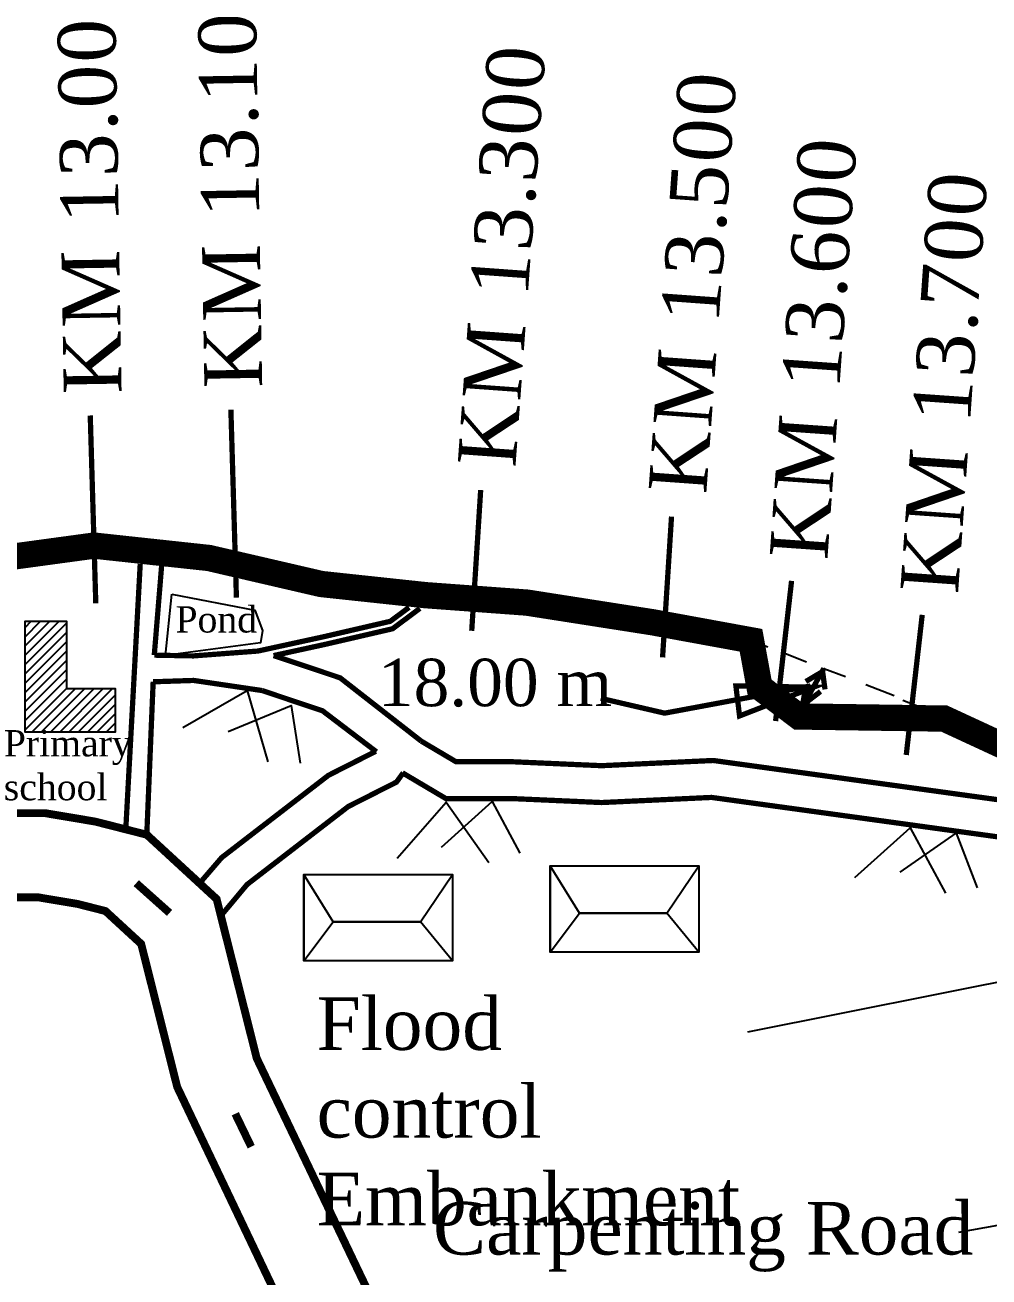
# Model space of a CAD drawing. Header units: inches. Extents: x -885 to 26362, y -28010 to 990.
# Drawn here: x 4358.22 to 4372.61, y -2395.01 to -2376.33 of the extents above; entities that cross this region are included whole.
import ezdxf

# ---------------------------------------------------------------- set-up
doc = ezdxf.new("R2010")
doc.units = ezdxf.units.IN
doc.header["$MEASUREMENT"] = 0
doc.layers.add('BUILDING', color=5, linetype='Continuous', lineweight=15)
doc.layers.add('Text', color=7, linetype='Continuous')
doc.styles.add('Text', font='times.ttf', dxfattribs={"height": 240})

msp = doc.modelspace()

# ---------------------------------------------------------------- hatches: boundary and pattern name
at = {"layer": 'Text'}
h = msp.add_hatch(dxfattribs=at)
h.set_pattern_fill('ANSI31', color=256, scale=0.784833, style=0)
h.set_pattern_definition([(45, (-624.1878, -22766.36629), (-0.06937007854, 0.06937007854), [])])
h.paths.add_polyline_path([(4358.84152, -2386.235027), (4358.84152, -2385.230441), (4358.225426, -2385.230441), (4358.225426, -2386.235027), (4358.225426, -2386.886438), (4359.571414, -2386.886438), (4359.571414, -2386.235027)])

# ---------------------------------------------------------------- linework, layer by layer
at = {"layer": 'BUILDING', "const_width": 0.078483}
for points in [[(4359.94421, -2384.374973), (4359.729629, -2388.315052)], [(4360.265991, -2384.374973), (4360.154021, -2385.735975)], [(4360.154021, -2385.735975), (4360.738229, -2385.746906), (4361.700787, -2385.674798), (4362.677567, -2385.462172), (4363.676346, -2385.231058), (4363.957753, -2385.023132)], [(4361.93517, -2385.742375), (4362.712766, -2385.573107), (4363.711546, -2385.341993), (4364.119521, -2385.038156)], [(4364.139512, -2387.019024), (4362.928362, -2386.074164), (4361.93517, -2385.742375)], [(4360.137411, -2386.133269), (4360.042022, -2388.414893)], [(4360.137411, -2386.133269), (4360.741608, -2386.112991), (4361.761098, -2386.263451)], [(4363.470572, -2387.177968), (4362.664816, -2386.56535), (4361.761098, -2386.263451)], [(4364.139512, -2387.019024), (4364.657526, -2387.325881), (4365.493508, -2387.325881), (4366.83108, -2387.385046), (4368.498646, -2387.307392), (4373.184548, -2387.952664), (4374.860913, -2387.952664)], [(4360.830001, -2389.140009), (4361.159599, -2388.756943), (4362.268376, -2387.902743), (4362.753459, -2387.529036), (4363.460751, -2387.170572), (4363.460751, -2387.170572)], [(4361.138621, -2389.637027), (4361.539397, -2389.157858), (4362.603659, -2388.337952), (4363.047855, -2387.995744), (4363.76998, -2387.629763), (4363.870964, -2387.490435)], [(4363.859512, -2387.491699), (4364.507019, -2387.875264), (4365.481364, -2387.875264), (4366.831721, -2387.934995), (4368.473742, -2387.85853), (4373.146899, -2388.502047), (4374.860913, -2388.502047)]]:
    msp.add_lwpolyline(points, dxfattribs=at)
at = {"layer": 'Text', "color": 0, "lineweight": 25, "const_width": 0.078483}
for points in [[(4359.280838, -2384.962965), (4359.198261, -2382.160006)], [(4361.380266, -2384.876633), (4361.297689, -2382.073675)], [(4364.892918, -2385.372752), (4365.026688, -2383.272312)], [(4367.741861, -2385.769093), (4367.875631, -2383.668653)], [(4369.429252, -2386.71874), (4369.667868, -2384.627615)], [(4371.379562, -2387.224958), (4371.618178, -2385.133832)], [(4370.149706, -2385.932695), (4369.860573, -2386.450856)], [(4370.13134, -2385.979956), (4370.166658, -2386.246799), (4370.13134, -2385.979956), (4369.880194, -2386.129074)], [(4369.94924, -2386.19585), (4367.7731, -2386.601275), (4366.819346, -2386.380221)], [(4369.995144, -2386.213671), (4368.891304, -2386.64314), (4368.836366, -2386.195785), (4369.995144, -2386.213671)], [(4369.82918, -2386.505794), (4369.880194, -2386.184012)], [(4369.837028, -2386.478325), (4370.099947, -2386.278192)]]:
    msp.add_lwpolyline(points, dxfattribs=at)
at = {"layer": 'Text', "color": 1, "const_width": 0.392416}
msp.add_lwpolyline([(4356.676092, -2384.132801), (4358.060912, -2384.26366), (4359.254439, -2384.101369), (4360.970403, -2384.286261), (4362.646768, -2384.674534), (4364.204335, -2384.840936), (4365.717904, -2384.951871), (4367.596664, -2385.245849), (4369.061834, -2385.513942), (4369.189541, -2386.211482), (4369.774241, -2386.650988), (4369.774241, -2386.650988), (4371.946787, -2386.682312), (4373.162548, -2387.244529), (4375.736495, -2387.845427), (4377.175265, -2388.257735), (4378.656164, -2388.682117), (4380.527995, -2388.982511), (4382.51831, -2389.301919)], dxfattribs=at)
at = {"layer": 'Text'}
for points in [[(4360.416014, -2384.826145), (4361.656788, -2385.062806), (4361.771186, -2385.366029), (4361.740387, -2385.55092), (4360.319216, -2385.743208), (4360.416014, -2384.826145)], [(4358.225426, -2386.235027), (4358.225426, -2385.230441), (4358.84152, -2385.230441), (4358.84152, -2386.235027)], [(4369.061834, -2385.513942), (4369.315019, -2385.6114)], [(4369.551457, -2385.702412), (4369.89259, -2385.833723)], [(4370.149706, -2385.932695), (4370.471216, -2386.056453)], [(4358.84152, -2386.235027), (4359.571414, -2386.235027), (4359.571414, -2386.886438), (4358.225426, -2386.886438), (4358.225426, -2386.235027)], [(4370.776051, -2386.173792), (4371.200189, -2386.337055)], [(4371.329358, -2386.409242), (4371.753496, -2386.572505)], [(4360.830001, -2389.140009), (4361.159599, -2388.756943), (4362.268376, -2387.902743), (4362.753459, -2387.529036), (4363.460751, -2387.170572), (4363.460751, -2387.170572)], [(4374.377944, -2388.570202), (4373.304367, -2390.506018), (4369.009029, -2391.359985)], [(4364.130142, -2389.71576), (4364.607867, -2389.01072), (4364.607867, -2390.297165), (4364.130142, -2389.71576), (4362.824547, -2389.71576), (4362.387849, -2389.01072), (4362.387849, -2390.297165), (4362.824547, -2389.71576)], [(4367.807084, -2389.586263), (4368.284809, -2388.881222), (4368.284809, -2390.167667), (4367.807084, -2389.586263), (4366.501488, -2389.586263), (4366.064791, -2388.881222), (4366.064791, -2390.167667), (4366.501488, -2389.586263)], [(4376.519747, -2392.66368), (4374.681004, -2393.896148), (4372.161985, -2394.348061)]]:
    msp.add_lwpolyline(points, dxfattribs=at)
at = {"layer": 'Text', "color": 5, "lineweight": 25}
for points in [[(4360.581026, -2386.814926), (4361.543079, -2386.263905), (4361.851658, -2387.326161)], [(4361.25817, -2386.876838), (4362.197771, -2386.485568), (4362.33235, -2387.349667)], [(4363.782327, -2388.764337), (4364.509206, -2387.92719), (4365.150445, -2388.828535)], [(4364.442078, -2388.599762), (4365.200376, -2387.920847), (4365.612056, -2388.692403)], [(4370.61449, -2389.055214), (4371.438759, -2388.313764), (4371.964342, -2389.287094)], [(4371.289468, -2388.972984), (4372.125467, -2388.392427), (4372.439186, -2389.208736)]]:
    msp.add_lwpolyline(points, dxfattribs=at)
at = {"layer": 'Text', "const_width": 0.117725}
for points in [[(4329.273464, -2387.758528), (4332.168604, -2388.178232), (4334.126563, -2388.394555), (4336.907305, -2388.111671), (4342.125596, -2387.222342), (4344.567545, -2386.885839), (4347.568282, -2386.54194), (4348.778257, -2386.562278), (4350.485421, -2387.015263), (4351.910992, -2387.124349), (4354.282542, -2387.447909), (4355.84451, -2387.934175), (4357.406477, -2388.093182), (4358.524054, -2388.093182), (4359.272038, -2388.218908), (4360.042022, -2388.414893), (4361.0848, -2389.374481), (4361.683188, -2391.75034), (4372.218151, -2413.77649)], [(4329.047654, -2388.994651), (4332.009529, -2389.42403), (4334.121097, -2389.657325), (4337.076525, -2389.35667), (4342.316838, -2388.463587), (4344.724765, -2388.131773), (4347.629481, -2387.798879), (4348.604128, -2387.815261), (4350.27473, -2388.258544), (4351.778094, -2388.373583), (4354.009152, -2388.677976), (4355.591764, -2389.170668), (4357.342726, -2389.348914), (4358.419253, -2389.348914), (4359.012645, -2389.448656), (4359.425015, -2389.553617), (4359.958649, -2390.044679), (4360.496163, -2392.178843), (4370.75682, -2413.722871)], [(4360.381836, -2389.58156), (4359.884647, -2389.13782)], [(4361.600611, -2393.070467), (4361.363016, -2392.578655)]]:
    msp.add_lwpolyline(points, dxfattribs=at)
at = {"layer": 'Text'}
for points in [[(4362.387849, -2389.01072), (4364.607867, -2389.01072), (4364.607867, -2390.297165), (4362.387849, -2390.297165)], [(4366.064791, -2388.881222), (4368.284809, -2388.881222), (4368.284809, -2390.167667), (4366.064791, -2390.167667)]]:
    msp.add_lwpolyline(points, close=True, dxfattribs=at)
at = {"layer": 'Text', "color": 6}
for points in [[(4366.501488, -2389.586263), (4367.807084, -2389.586263)], [(4362.824547, -2389.71576), (4364.130142, -2389.71576)]]:
    msp.add_lwpolyline(points, dxfattribs=at)

# ---------------------------------------------------------------- texts
at = {"layer": 'Text', "char_height": 0.86331613, "attachment_point": 1, "style": 'Text'}
for s, insert, rotation in [('{\\T1.05;KM 13.100}', (4360.902471, -2381.759222), 90.9623001), ('{\\T1.05;KM 13.000}', (4358.803043, -2381.845554), 90.9623001), ('{\\T1.05;KM 13.300}', (4364.683517, -2382.882819), 85.8729794), ('{\\T1.05;KM 13.500}', (4367.53246, -2383.279159), 85.8729794), ('{\\T1.05;KM 13.600}', (4369.340283, -2384.264226), 85.986353), ('{\\T1.05;KM 13.700}', (4371.290592, -2384.770443), 85.986353)]:
    msp.add_mtext(s, dxfattribs=dict(at, insert=insert, rotation=rotation))
at = {"layer": 'Text', "attachment_point": 1, "style": 'Text'}
for s, insert, char_height in [('Pond', (4360.470239, -2385.005723), 0.3924164), ('18.00 m', (4363.491846, -2385.790556), 0.7063496), ('Primary\\Pschool', (4357.90776, -2386.854005), 0.3924164), ('Carpenting Road', (4364.31592, -2393.893955), 0.78483285)]:
    msp.add_mtext(s, dxfattribs=dict(at, insert=insert, char_height=char_height))
at = {"layer": 'Text', "insert": (4362.577515, -2390.840956), "char_height": 0.78483285, "width": 6.32995941, "attachment_point": 1, "style": 'Text'}
msp.add_mtext('Flood control Embankment ', dxfattribs=at)

doc.saveas('drawing.dxf')
